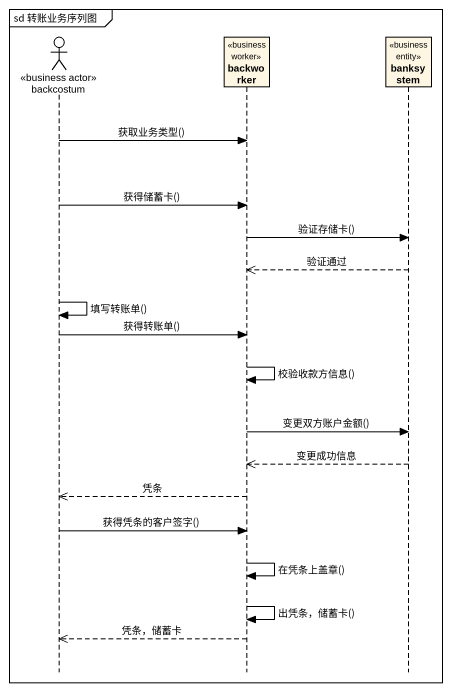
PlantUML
@startuml
mainframe sd 转账业务序列图
hide footbox
actor backcostum <<business actor>>
participant backworker <<business worker>>
participant banksystem <<business entity>>

backcostum -> backworker : 获取业务类型()
backcostum -> backworker : 获得储蓄卡()
backworker -> banksystem : 验证存储卡()
banksystem -->> backworker : 验证通过
backcostum -> backcostum : 填写转账单()
backcostum -> backworker : 获得转账单()
backworker -> backworker : 校验收款方信息()
backworker -> banksystem : 变更双方账户金额()
banksystem -->> backworker : 变更成功信息
backworker -->> backcostum : 凭条
backcostum -> backworker : 获得凭条的客户签字()
backworker -> backworker : 在凭条上盖章()
backworker -> backworker : 出凭条，储蓄卡()
backworker -->> backcostum : 凭条，储蓄卡
@enduml
